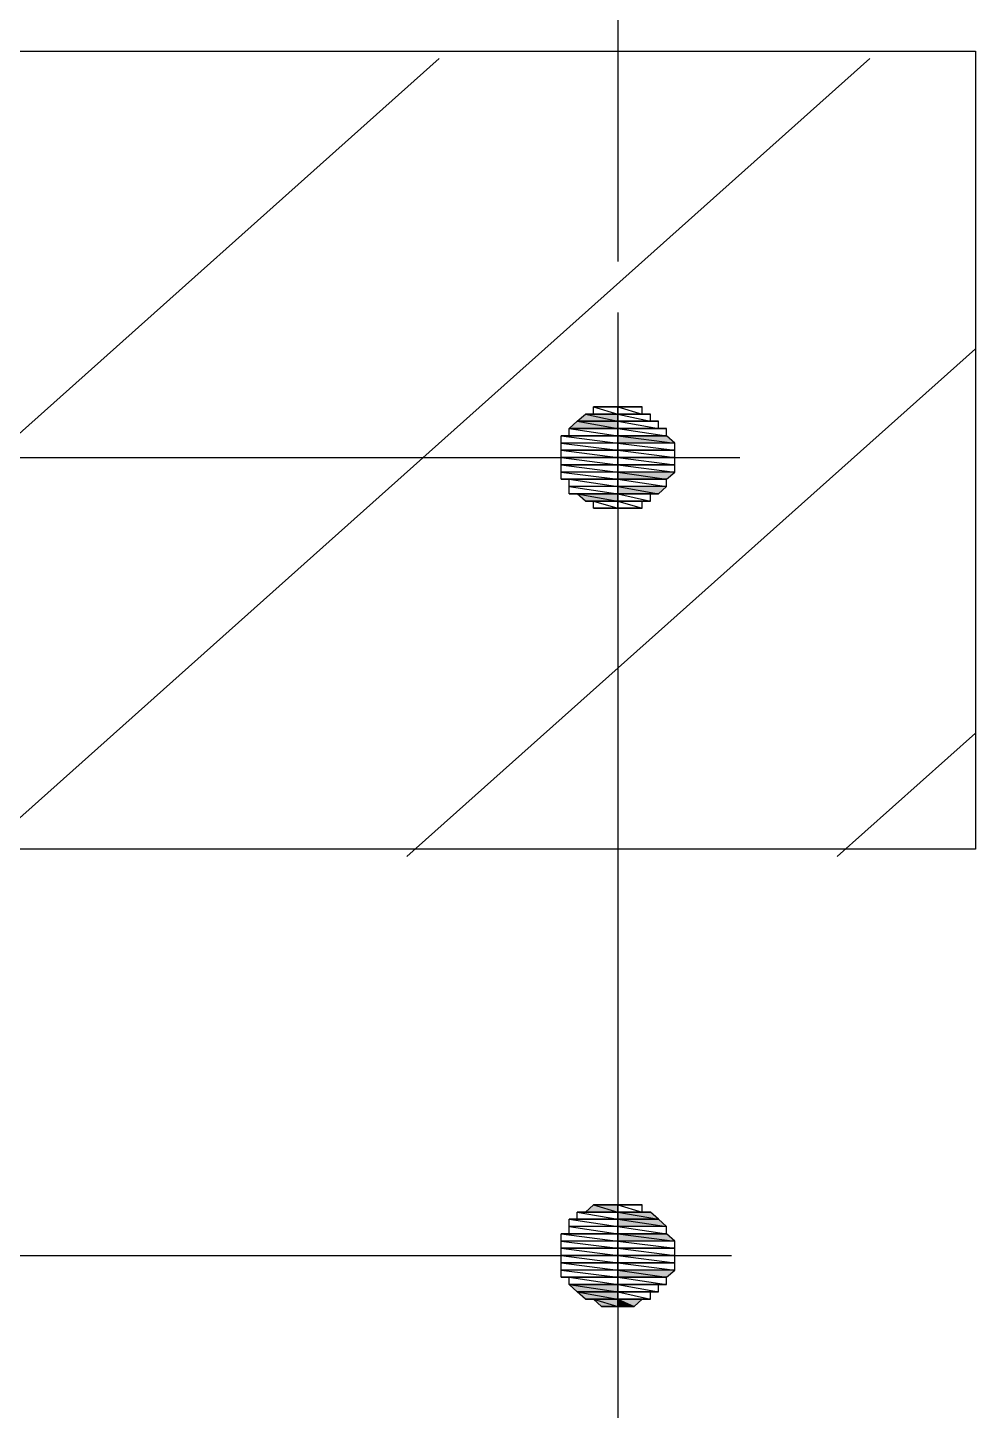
# Model space of a CAD drawing. Header units: millimetres. Extents: x 0 to 420, y 0 to 297.
# Drawn here: x 170.06 to 174.81, y 32.23 to 39.17 of the extents above; entities that cross this region are included whole.
import ezdxf

# ---------------------------------------------------------------- set-up
doc = ezdxf.new("R2010")
doc.units = ezdxf.units.MM

# ---------------------------------------------------------------- blocks, each defined once
blk = doc.blocks.new('0_TCM_4503_AIVD_AD_NOTE_BLOCK-43744247-2023')
at = {"linetype": 'Continuous'}
for points in [[(172.7759, 37.1554), (173.0204, 37.1554), (172.8167, 37.1917)], [(172.8167, 37.1917), (173.0204, 37.1917), (172.8574, 37.2281)], [(172.8167, 37.1917), (173.0204, 37.1554), (173.0204, 37.1917)], [(172.8574, 37.2281), (173.0204, 37.1917), (173.0204, 37.2281)], [(173.0204, 37.119), (173.3056, 37.0826), (173.2649, 37.119)], [(173.0204, 37.0826), (173.3056, 37.0826), (173.0204, 37.119)], [(173.0204, 36.937), (173.2649, 36.9006), (173.3056, 36.937)], [(173.0204, 36.9006), (173.2649, 36.9006), (173.0204, 36.937)], [(172.8167, 36.8279), (173.0204, 36.7915), (173.0204, 36.8279)], [(172.8574, 36.7915), (173.0204, 36.7915), (172.8167, 36.8279)], [(173.0204, 36.8642), (173.2242, 36.8279), (173.2649, 36.8642)], [(173.0204, 36.8279), (173.2242, 36.8279), (173.0204, 36.8642)], [(172.8982, 36.7915), (172.8574, 36.7915), (173.0204, 36.7915)], [(172.8574, 33.2253), (173.0204, 33.2253), (172.8982, 33.2617)], [(172.8982, 33.2617), (173.0204, 33.2253), (173.0204, 33.2617)], [(173.0204, 33.2253), (173.2242, 33.1889), (173.1834, 33.2253)], [(173.0204, 33.1889), (173.2242, 33.1889), (173.0204, 33.2253)], [(173.0204, 33.1889), (173.2649, 33.1526), (173.2242, 33.1889)], [(173.0204, 33.1526), (173.2649, 33.1526), (173.0204, 33.1889)], [(173.0204, 33.1162), (173.3056, 33.0798), (173.2649, 33.1162)], [(173.0204, 33.0798), (173.3056, 33.0798), (173.0204, 33.1162)], [(173.0204, 32.9342), (173.2649, 32.8978), (173.3056, 32.9342)], [(173.0204, 32.8978), (173.2649, 32.8978), (173.0204, 32.9342)], [(172.8167, 32.8251), (173.0204, 32.8251), (172.7759, 32.8614)], [(172.7759, 32.8614), (173.0204, 32.8251), (173.0204, 32.8614)], [(172.8167, 32.8251), (173.0204, 32.7887), (173.0204, 32.8251)], [(172.8574, 32.7887), (173.0204, 32.7887), (172.8167, 32.8251)], [(172.8982, 32.7887), (173.0204, 32.7523), (173.0204, 32.7887)], [(172.9389, 32.7523), (173.0204, 32.7523), (172.8982, 32.7887)], [(172.9389, 32.7523), (172.9797, 32.7523), (173.0204, 32.7523)], [(173.0204, 32.7887), (173.1019, 32.7523), (173.1427, 32.7887)], [(173.0204, 32.7523), (173.1019, 32.7523), (173.0204, 32.7887)]]:
    blk.add_hatch(color=7, dxfattribs=at).paths.add_polyline_path(points)
at = {"color": 7, "linetype": 'Continuous'}
for p, q in [((173.0204, 42.3198), (173.0204, 37.9923)), ((164.1786, 39.0476), (174.8132, 39.0476)), ((174.8132, 39.0476), (174.8132, 35.0448)), ((167.642, 35.0084), (172.124, 39.0112)), ((169.8015, 35.0084), (174.2835, 39.0112)), ((173.0204, 37.7376), (173.0204, 24.2736)), ((171.961, 35.0084), (174.8132, 37.5556)), ((173.0204, 37.2645), (172.8982, 37.2645)), ((172.8982, 37.2645), (172.9389, 37.2645)), ((173.0204, 37.2645), (172.8982, 37.2645)), ((172.8982, 37.2645), (173.0204, 37.2281)), ((172.8982, 37.2645), (173.0204, 37.2281)), ((172.8982, 37.2281), (172.8982, 37.2645)), ((173.0204, 37.2645), (172.9389, 37.2645)), ((172.9389, 37.2645), (172.9797, 37.2645)), ((173.0204, 37.2645), (172.9389, 37.2645)), ((172.9389, 37.2645), (173.0204, 37.2645)), ((173.0204, 37.2645), (172.9389, 37.2645)), ((172.9389, 37.2645), (173.0204, 37.2645)), ((172.9389, 37.2645), (173.0204, 37.2645)), ((172.9389, 37.2645), (173.0204, 37.2645)), ((173.0204, 37.2645), (172.9389, 37.2645)), ((172.9797, 37.2645), (173.0204, 37.2645)), ((173.0204, 37.2645), (172.9797, 37.2645)), ((172.9797, 37.2645), (173.0204, 37.2645)), ((172.9797, 37.2645), (173.0204, 37.2645)), ((173.0204, 37.2645), (172.9797, 37.2645)), ((173.0204, 37.2281), (173.0204, 37.2645)), ((173.0204, 37.2645), (173.0612, 37.2645)), ((173.0612, 37.2645), (173.0204, 37.2645)), ((173.0612, 37.2645), (173.0204, 37.2645)), ((173.0204, 37.2645), (173.0612, 37.2645)), ((173.0612, 37.2645), (173.0204, 37.2645)), ((173.0204, 37.2645), (173.0612, 37.2645)), ((173.1019, 37.2645), (173.0204, 37.2645)), ((173.0204, 37.2645), (173.1019, 37.2645)), ((173.1019, 37.2645), (173.0204, 37.2645)), ((173.0204, 37.2645), (173.0612, 37.2645)), ((173.1427, 37.2645), (173.0204, 37.2645)), ((173.0204, 37.2645), (173.1427, 37.2645)), ((173.1427, 37.2645), (173.0204, 37.2645)), ((173.0204, 37.2645), (173.1019, 37.2645)), ((173.1427, 37.2645), (173.0204, 37.2645)), ((173.0204, 37.2645), (173.1427, 37.2281)), ((173.0204, 37.2645), (173.1427, 37.2281)), ((173.0204, 37.2281), (173.0204, 37.2645)), ((173.0612, 37.2645), (173.1019, 37.2645)), ((173.1019, 37.2645), (173.1427, 37.2645)), ((173.1427, 37.2281), (173.1427, 37.2645)), ((172.7759, 37.1554), (172.8167, 37.1917)), ((172.8167, 37.1917), (172.8574, 37.2281)), ((173.0204, 37.1917), (172.8167, 37.1917)), ((173.0204, 37.1917), (172.8167, 37.1917)), ((172.8167, 37.1917), (173.0204, 37.1917)), ((172.8167, 37.1917), (173.0204, 37.1917)), ((173.0204, 37.1917), (172.8167, 37.1917)), ((173.0204, 37.1917), (172.8167, 37.1917)), ((172.8167, 37.1917), (173.0204, 37.1554)), ((172.8167, 37.1917), (173.0204, 37.1554)), ((172.8982, 37.2281), (172.8574, 37.2281)), ((172.8574, 37.2281), (173.0204, 37.2281)), ((173.0204, 37.2281), (172.8574, 37.2281)), ((172.8574, 37.2281), (173.0204, 37.1917)), ((172.8574, 37.2281), (173.0204, 37.1917)), ((173.0204, 37.2281), (172.8982, 37.2281)), ((173.0204, 37.2281), (172.8982, 37.2281)), ((172.8982, 37.2281), (173.0204, 37.2281)), ((173.0204, 37.2281), (172.8982, 37.2281)), ((173.0204, 37.1917), (173.0204, 37.2281)), ((173.1427, 37.2281), (173.0204, 37.2281)), ((173.1834, 37.2281), (173.0204, 37.2281)), ((173.0204, 37.2281), (173.1834, 37.2281)), ((173.1834, 37.2281), (173.0204, 37.2281)), ((173.0204, 37.2281), (173.1427, 37.2281)), ((173.1834, 37.2281), (173.0204, 37.2281)), ((173.0204, 37.2281), (173.1834, 37.1917)), ((173.0204, 37.2281), (173.1834, 37.1917)), ((173.0204, 37.1917), (173.0204, 37.2281)), ((173.0204, 37.1554), (173.0204, 37.1917)), ((173.1834, 37.1917), (173.0204, 37.1917)), ((173.2242, 37.1917), (173.0204, 37.1917)), ((173.0204, 37.1917), (173.2242, 37.1917)), ((173.2242, 37.1917), (173.0204, 37.1917)), ((173.0204, 37.1917), (173.1834, 37.1917)), ((173.2242, 37.1917), (173.0204, 37.1917)), ((173.0204, 37.1917), (173.2242, 37.1554)), ((173.0204, 37.1917), (173.2242, 37.1554)), ((173.0204, 37.1554), (173.0204, 37.1917)), ((173.1427, 37.2281), (173.1834, 37.2281)), ((173.1834, 37.1917), (173.1834, 37.2281)), ((173.1834, 37.1917), (173.2242, 37.1917)), ((173.2242, 37.1554), (173.2242, 37.1917)), ((172.7759, 37.119), (172.7352, 37.119)), ((172.7352, 37.119), (173.0204, 37.119)), ((173.0204, 37.119), (172.7352, 37.119)), ((172.7352, 37.119), (173.0204, 37.0826)), ((172.7352, 37.119), (173.0204, 37.0826)), ((172.7352, 37.0826), (172.7352, 37.119)), ((173.0204, 37.1554), (172.7759, 37.1554)), ((173.0204, 37.1554), (172.7759, 37.1554)), ((172.7759, 37.1554), (173.0204, 37.1554)), ((172.7759, 37.1554), (173.0204, 37.1554)), ((173.0204, 37.1554), (172.7759, 37.1554)), ((173.0204, 37.1554), (172.7759, 37.1554)), ((172.7759, 37.1554), (173.0204, 37.119)), ((172.7759, 37.1554), (173.0204, 37.119)), ((172.7759, 37.119), (172.7759, 37.1554)), ((173.0204, 37.119), (172.7759, 37.119)), ((173.0204, 37.119), (172.7759, 37.119)), ((172.7759, 37.119), (173.0204, 37.119)), ((173.0204, 37.119), (172.7759, 37.119)), ((173.0204, 37.119), (173.0204, 37.1554)), ((173.2242, 37.1554), (173.0204, 37.1554)), ((173.2649, 37.1554), (173.0204, 37.1554)), ((173.0204, 37.1554), (173.2649, 37.1554)), ((173.2649, 37.1554), (173.0204, 37.1554)), ((173.0204, 37.1554), (173.2242, 37.1554)), ((173.2649, 37.1554), (173.0204, 37.1554)), ((173.0204, 37.1554), (173.2649, 37.119)), ((173.0204, 37.1554), (173.2649, 37.119)), ((173.0204, 37.119), (173.0204, 37.1554)), ((173.0204, 37.0826), (173.0204, 37.119)), ((173.2649, 37.119), (173.0204, 37.119)), ((173.2649, 37.119), (173.0204, 37.119)), ((173.0204, 37.119), (173.2649, 37.119)), ((173.0204, 37.119), (173.2649, 37.119)), ((173.2649, 37.119), (173.0204, 37.119)), ((173.2649, 37.119), (173.0204, 37.119)), ((173.0204, 37.119), (173.3056, 37.0826)), ((173.0204, 37.119), (173.3056, 37.0826)), ((173.0204, 37.0826), (173.0204, 37.119)), ((173.2242, 37.1554), (173.2649, 37.1554)), ((173.2649, 37.119), (173.2649, 37.1554)), ((173.3056, 37.0826), (173.2649, 37.119)), ((173.0204, 37.0826), (172.7352, 37.0826)), ((173.0204, 37.0826), (172.7352, 37.0826)), ((172.7352, 37.0826), (173.0204, 37.0462)), ((172.7352, 37.0826), (173.0204, 37.0462)), ((172.7352, 37.0462), (172.7352, 37.0826)), ((173.0204, 37.0462), (172.7352, 37.0462)), ((173.0204, 37.0462), (172.7352, 37.0462)), ((172.7352, 37.0462), (173.0204, 37.0462)), ((172.7352, 37.0462), (173.0204, 37.0462)), ((173.0204, 37.0462), (172.7352, 37.0462)), ((173.0204, 37.0462), (172.7352, 37.0462)), ((172.7352, 37.0462), (173.0204, 37.0098)), ((172.7352, 37.0462), (173.0204, 37.0098)), ((172.7352, 37.0098), (172.7352, 37.0462)), ((173.0204, 37.0462), (173.0204, 37.0826)), ((173.3056, 37.0826), (173.0204, 37.0826)), ((173.3056, 37.0826), (173.0204, 37.0826)), ((173.0204, 37.0826), (173.3056, 37.0462)), ((173.0204, 37.0826), (173.3056, 37.0462)), ((173.0204, 37.0462), (173.0204, 37.0826)), ((173.0204, 37.0098), (173.0204, 37.0462)), ((173.3056, 37.0462), (173.0204, 37.0462)), ((173.3056, 37.0462), (173.0204, 37.0462)), ((173.0204, 37.0462), (173.3056, 37.0462)), ((173.0204, 37.0462), (173.3056, 37.0462)), ((173.3056, 37.0462), (173.0204, 37.0462)), ((173.3056, 37.0462), (173.0204, 37.0462)), ((173.0204, 37.0462), (173.3056, 37.0098)), ((173.0204, 37.0462), (173.3056, 37.0098)), ((173.0204, 37.0098), (173.0204, 37.0462)), ((173.3056, 37.0462), (173.3056, 37.0826)), ((173.3056, 37.0098), (173.3056, 37.0462)), ((165.3602, 37.0098), (173.6316, 37.0098)), ((173.0204, 37.0098), (172.7352, 37.0098)), ((173.0204, 37.0098), (172.7352, 37.0098)), ((172.7352, 37.0098), (173.0204, 36.9734)), ((172.7352, 37.0098), (173.0204, 36.9734)), ((172.7352, 36.9734), (172.7352, 37.0098)), ((173.0204, 36.9734), (172.7352, 36.9734)), ((173.0204, 36.9734), (172.7352, 36.9734)), ((172.7352, 36.9734), (173.0204, 36.9734)), ((172.7352, 36.9734), (173.0204, 36.9734)), ((173.0204, 36.9734), (172.7352, 36.9734)), ((173.0204, 36.9734), (172.7352, 36.9734)), ((172.7352, 36.9734), (173.0204, 36.937)), ((172.7352, 36.9734), (173.0204, 36.937)), ((172.7352, 36.937), (172.7352, 36.9734)), ((173.0204, 36.9734), (173.0204, 37.0098)), ((173.3056, 37.0098), (173.0204, 37.0098)), ((173.3056, 37.0098), (173.0204, 37.0098)), ((173.0204, 37.0098), (173.3056, 36.9734)), ((173.0204, 37.0098), (173.3056, 36.9734)), ((173.0204, 36.9734), (173.0204, 37.0098)), ((173.0204, 36.937), (173.0204, 36.9734)), ((173.3056, 36.9734), (173.0204, 36.9734)), ((173.3056, 36.9734), (173.0204, 36.9734)), ((173.0204, 36.9734), (173.3056, 36.9734)), ((173.0204, 36.9734), (173.3056, 36.9734)), ((173.3056, 36.9734), (173.0204, 36.9734)), ((173.3056, 36.9734), (173.0204, 36.9734)), ((173.0204, 36.9734), (173.3056, 36.937)), ((173.0204, 36.9734), (173.3056, 36.937)), ((173.0204, 36.937), (173.0204, 36.9734)), ((173.3056, 36.9734), (173.3056, 37.0098)), ((173.3056, 36.937), (173.3056, 36.9734)), ((173.0204, 36.937), (172.7352, 36.937)), ((173.0204, 36.937), (172.7352, 36.937)), ((172.7352, 36.937), (173.0204, 36.9006)), ((172.7352, 36.937), (173.0204, 36.9006)), ((172.7352, 36.9006), (172.7352, 36.937)), ((173.0204, 36.9006), (172.7352, 36.9006)), ((173.0204, 36.9006), (172.7352, 36.9006)), ((172.7352, 36.9006), (172.7759, 36.9006)), ((172.7352, 36.9006), (173.0204, 36.9006)), ((173.0204, 36.9006), (172.7352, 36.9006)), ((172.7759, 36.9006), (173.0204, 36.9006)), ((173.0204, 36.9006), (172.7759, 36.9006)), ((172.7759, 36.9006), (173.0204, 36.8642)), ((172.7759, 36.9006), (173.0204, 36.8642)), ((172.7759, 36.8642), (172.7759, 36.9006)), ((173.0204, 36.9006), (173.0204, 36.937)), ((173.3056, 36.937), (173.0204, 36.937)), ((173.3056, 36.937), (173.0204, 36.937)), ((173.0204, 36.937), (173.2649, 36.9006)), ((173.0204, 36.937), (173.2649, 36.9006)), ((173.0204, 36.9006), (173.0204, 36.937)), ((173.0204, 36.8642), (173.0204, 36.9006)), ((173.2649, 36.9006), (173.0204, 36.9006)), ((173.2649, 36.9006), (173.0204, 36.9006)), ((173.0204, 36.9006), (173.2649, 36.9006)), ((173.0204, 36.9006), (173.2649, 36.9006)), ((173.2649, 36.9006), (173.0204, 36.9006)), ((173.2649, 36.9006), (173.0204, 36.9006)), ((173.0204, 36.9006), (173.2649, 36.8642)), ((173.0204, 36.9006), (173.2649, 36.8642)), ((173.0204, 36.8642), (173.0204, 36.9006)), ((173.2649, 36.9006), (173.3056, 36.937)), ((173.2649, 36.8642), (173.2649, 36.9006)), ((173.0204, 36.8642), (172.7759, 36.8642)), ((173.0204, 36.8642), (172.7759, 36.8642)), ((172.7759, 36.8642), (173.0204, 36.8279)), ((172.7759, 36.8642), (173.0204, 36.8279)), ((172.7759, 36.8279), (172.7759, 36.8642)), ((173.0204, 36.8279), (172.7759, 36.8279)), ((173.0204, 36.8279), (172.7759, 36.8279)), ((172.7759, 36.8279), (172.8167, 36.8279)), ((172.7759, 36.8279), (173.0204, 36.8279)), ((173.0204, 36.8279), (172.7759, 36.8279)), ((172.8167, 36.8279), (173.0204, 36.8279)), ((173.0204, 36.8279), (172.8167, 36.8279)), ((172.8167, 36.8279), (173.0204, 36.8279)), ((173.0204, 36.8279), (172.8167, 36.8279)), ((172.8167, 36.8279), (173.0204, 36.8279)), ((173.0204, 36.8279), (172.8167, 36.8279)), ((172.8167, 36.8279), (173.0204, 36.7915)), ((172.8167, 36.8279), (173.0204, 36.7915)), ((172.8574, 36.7915), (172.8167, 36.8279)), ((173.0204, 36.8279), (173.0204, 36.8642)), ((173.2649, 36.8642), (173.0204, 36.8642)), ((173.2649, 36.8642), (173.0204, 36.8642)), ((173.0204, 36.8642), (173.2242, 36.8279)), ((173.0204, 36.8642), (173.2242, 36.8279)), ((173.0204, 36.8279), (173.0204, 36.8642)), ((173.0204, 36.7915), (173.0204, 36.8279)), ((173.2242, 36.8279), (173.0204, 36.8279)), ((173.2242, 36.8279), (173.0204, 36.8279)), ((173.0204, 36.8279), (173.2242, 36.8279)), ((173.0204, 36.8279), (173.2242, 36.8279)), ((173.2242, 36.8279), (173.0204, 36.8279)), ((173.1834, 36.8279), (173.0204, 36.8279)), ((173.0204, 36.8279), (173.1834, 36.8279)), ((173.1834, 36.8279), (173.0204, 36.8279)), ((173.0204, 36.8279), (173.2242, 36.8279)), ((173.1834, 36.8279), (173.0204, 36.8279)), ((173.0204, 36.8279), (173.1834, 36.7915)), ((173.0204, 36.8279), (173.1834, 36.7915)), ((173.0204, 36.7915), (173.0204, 36.8279)), ((173.2242, 36.8279), (173.1834, 36.8279)), ((173.1834, 36.7915), (173.1834, 36.8279)), ((173.2242, 36.8279), (173.2649, 36.8642)), ((173.0204, 36.7915), (172.8574, 36.7915)), ((173.0204, 36.7915), (172.8574, 36.7915)), ((172.8574, 36.7915), (172.8982, 36.7915)), ((172.8574, 36.7915), (173.0204, 36.7915)), ((173.0204, 36.7915), (172.8574, 36.7915)), ((172.8982, 36.7915), (173.0204, 36.7915)), ((173.0204, 36.7915), (172.8982, 36.7915)), ((172.8982, 36.7915), (173.0204, 36.7551)), ((172.8982, 36.7915), (173.0204, 36.7551)), ((172.8982, 36.7551), (172.8982, 36.7915)), ((173.0204, 36.7551), (173.0204, 36.7915)), ((173.1834, 36.7915), (173.0204, 36.7915)), ((173.1427, 36.7915), (173.0204, 36.7915)), ((173.0204, 36.7915), (173.1427, 36.7915)), ((173.1427, 36.7915), (173.0204, 36.7915)), ((173.0204, 36.7915), (173.1834, 36.7915)), ((173.1427, 36.7915), (173.0204, 36.7915)), ((173.0204, 36.7915), (173.1427, 36.7551)), ((173.0204, 36.7915), (173.1427, 36.7551)), ((173.0204, 36.7551), (173.0204, 36.7915)), ((173.1834, 36.7915), (173.1427, 36.7915)), ((173.1427, 36.7551), (173.1427, 36.7915)), ((173.0204, 36.7551), (172.8982, 36.7551)), ((173.0204, 36.7551), (172.8982, 36.7551)), ((172.8982, 36.7551), (172.9389, 36.7551)), ((172.8982, 36.7551), (173.0204, 36.7551)), ((173.0204, 36.7551), (172.8982, 36.7551)), ((172.9389, 36.7551), (173.0204, 36.7551)), ((173.0204, 36.7551), (172.9389, 36.7551)), ((172.9389, 36.7551), (173.0204, 36.7551)), ((173.0204, 36.7551), (172.9389, 36.7551)), ((172.9389, 36.7551), (173.0204, 36.7551)), ((172.9389, 36.7551), (173.0204, 36.7551)), ((173.0204, 36.7551), (172.9389, 36.7551)), ((172.9797, 36.7551), (172.9389, 36.7551)), ((172.9389, 36.7551), (173.0204, 36.7551)), ((173.0204, 36.7551), (172.9797, 36.7551)), ((172.9797, 36.7551), (173.0204, 36.7551)), ((173.0204, 36.7551), (172.9797, 36.7551)), ((173.1427, 36.7551), (173.0204, 36.7551)), ((173.1019, 36.7551), (173.0204, 36.7551)), ((173.0204, 36.7551), (173.1019, 36.7551)), ((173.1019, 36.7551), (173.0204, 36.7551)), ((173.0204, 36.7551), (173.1427, 36.7551)), ((173.0612, 36.7551), (173.0204, 36.7551)), ((173.0204, 36.7551), (173.0612, 36.7551)), ((173.0612, 36.7551), (173.0204, 36.7551)), ((173.0204, 36.7551), (173.0612, 36.7551)), ((173.0204, 36.7551), (173.0612, 36.7551)), ((173.0612, 36.7551), (173.0204, 36.7551)), ((173.0612, 36.7551), (173.0204, 36.7551)), ((173.0204, 36.7551), (173.0612, 36.7551)), ((173.0612, 36.7551), (173.0204, 36.7551)), ((173.0204, 36.7551), (173.1019, 36.7551)), ((173.1019, 36.7551), (173.0612, 36.7551)), ((173.1427, 36.7551), (173.1019, 36.7551)), ((174.1206, 35.0084), (174.8132, 35.627)), ((174.8132, 35.0448), (164.1786, 35.0448)), ((173.0204, 33.2253), (172.8167, 33.2253)), ((172.8167, 33.2253), (173.0204, 33.1889)), ((172.8167, 33.2253), (173.0204, 33.1889)), ((172.8167, 33.1889), (172.8167, 33.2253)), ((173.0204, 33.2253), (172.8167, 33.2253)), ((172.8167, 33.2253), (172.8574, 33.2253)), ((172.8574, 33.2253), (172.8982, 33.2617)), ((173.0204, 33.2253), (172.8574, 33.2253)), ((173.0204, 33.2253), (172.8574, 33.2253)), ((172.8574, 33.2253), (173.0204, 33.2253)), ((172.8574, 33.2253), (173.0204, 33.2253)), ((173.0204, 33.2253), (172.8574, 33.2253)), ((173.0204, 33.2253), (172.8574, 33.2253)), ((172.8574, 33.2253), (173.0204, 33.2253)), ((172.8574, 33.2253), (173.0204, 33.2253)), ((173.0204, 33.2617), (172.8982, 33.2617)), ((172.8982, 33.2617), (172.9389, 33.2617)), ((173.0204, 33.2617), (172.8982, 33.2617)), ((172.8982, 33.2617), (173.0204, 33.2253)), ((172.8982, 33.2617), (173.0204, 33.2253)), ((173.0204, 33.2617), (172.9389, 33.2617)), ((172.9389, 33.2617), (172.9797, 33.2617)), ((173.0204, 33.2617), (172.9389, 33.2617)), ((172.9389, 33.2617), (173.0204, 33.2617)), ((173.0204, 33.2617), (172.9389, 33.2617)), ((172.9389, 33.2617), (173.0204, 33.2617)), ((172.9389, 33.2617), (173.0204, 33.2617)), ((172.9389, 33.2617), (173.0204, 33.2617)), ((173.0204, 33.2617), (172.9389, 33.2617)), ((172.9797, 33.2617), (173.0204, 33.2617)), ((173.0204, 33.2617), (172.9797, 33.2617)), ((172.9797, 33.2617), (173.0204, 33.2617)), ((172.9797, 33.2617), (173.0204, 33.2617)), ((173.0204, 33.2617), (172.9797, 33.2617)), ((173.0204, 33.2617), (173.0612, 33.2617)), ((173.0612, 33.2617), (173.0204, 33.2617)), ((173.0612, 33.2617), (173.0204, 33.2617)), ((173.0204, 33.2617), (173.0612, 33.2617)), ((173.0612, 33.2617), (173.0204, 33.2617)), ((173.0204, 33.2617), (173.0612, 33.2617)), ((173.1019, 33.2617), (173.0204, 33.2617)), ((173.0204, 33.2617), (173.1019, 33.2617)), ((173.1019, 33.2617), (173.0204, 33.2617)), ((173.0204, 33.2617), (173.0612, 33.2617)), ((173.1427, 33.2617), (173.0204, 33.2617)), ((173.0204, 33.2617), (173.1427, 33.2617)), ((173.1427, 33.2617), (173.0204, 33.2617)), ((173.0204, 33.2617), (173.1019, 33.2617)), ((173.1427, 33.2617), (173.0204, 33.2617)), ((173.0204, 33.2617), (173.1427, 33.2253)), ((173.0204, 33.2617), (173.1427, 33.2253)), ((173.0204, 33.2253), (173.0204, 33.2617)), ((173.0204, 33.2253), (173.0204, 33.2617)), ((173.1427, 33.2253), (173.0204, 33.2253)), ((173.1834, 33.2253), (173.0204, 33.2253)), ((173.0204, 33.2253), (173.1834, 33.2253)), ((173.0204, 33.2253), (173.1834, 33.2253)), ((173.1834, 33.2253), (173.0204, 33.2253)), ((173.1834, 33.2253), (173.0204, 33.2253)), ((173.0204, 33.2253), (173.1834, 33.2253)), ((173.1834, 33.2253), (173.0204, 33.2253)), ((173.0204, 33.2253), (173.1427, 33.2253)), ((173.1834, 33.2253), (173.0204, 33.2253)), ((173.0204, 33.2253), (173.2242, 33.1889)), ((173.0204, 33.2253), (173.2242, 33.1889)), ((173.0204, 33.1889), (173.0204, 33.2253)), ((173.0204, 33.1889), (173.0204, 33.2253)), ((173.0612, 33.2617), (173.1019, 33.2617)), ((173.1019, 33.2617), (173.1427, 33.2617)), ((173.1427, 33.2253), (173.1427, 33.2617)), ((173.1427, 33.2253), (173.1834, 33.2253)), ((173.2242, 33.1889), (173.1834, 33.2253)), ((172.8167, 33.1889), (172.7759, 33.1889)), ((172.7759, 33.1889), (173.0204, 33.1889)), ((173.0204, 33.1889), (172.7759, 33.1889)), ((172.7759, 33.1889), (173.0204, 33.1526)), ((172.7759, 33.1889), (173.0204, 33.1526)), ((172.7759, 33.1526), (172.7759, 33.1889)), ((173.0204, 33.1526), (172.7759, 33.1526)), ((173.0204, 33.1526), (172.7759, 33.1526)), ((172.7759, 33.1526), (173.0204, 33.1162)), ((172.7759, 33.1526), (173.0204, 33.1162)), ((172.7759, 33.1162), (172.7759, 33.1526)), ((173.0204, 33.1889), (172.8167, 33.1889)), ((173.0204, 33.1889), (172.8167, 33.1889)), ((172.8167, 33.1889), (173.0204, 33.1889)), ((173.0204, 33.1889), (172.8167, 33.1889)), ((173.2242, 33.1889), (173.0204, 33.1889)), ((173.2242, 33.1889), (173.0204, 33.1889)), ((173.0204, 33.1889), (173.2242, 33.1889)), ((173.0204, 33.1889), (173.2242, 33.1889)), ((173.2242, 33.1889), (173.0204, 33.1889)), ((173.2242, 33.1889), (173.0204, 33.1889)), ((173.0204, 33.1889), (173.2649, 33.1526)), ((173.0204, 33.1889), (173.2649, 33.1526)), ((173.0204, 33.1526), (173.0204, 33.1889)), ((173.0204, 33.1526), (173.0204, 33.1889)), ((173.2649, 33.1526), (173.0204, 33.1526)), ((173.2649, 33.1526), (173.0204, 33.1526)), ((173.0204, 33.1526), (173.2649, 33.1162)), ((173.0204, 33.1526), (173.2649, 33.1162)), ((173.0204, 33.1162), (173.0204, 33.1526)), ((173.0204, 33.1162), (173.0204, 33.1526)), ((173.2649, 33.1526), (173.2242, 33.1889)), ((173.2649, 33.1162), (173.2649, 33.1526)), ((172.7759, 33.1162), (172.7352, 33.1162)), ((172.7352, 33.1162), (173.0204, 33.1162)), ((173.0204, 33.1162), (172.7352, 33.1162)), ((172.7352, 33.1162), (173.0204, 33.0798)), ((172.7352, 33.1162), (173.0204, 33.0798)), ((172.7352, 33.0798), (172.7352, 33.1162)), ((173.0204, 33.1162), (172.7759, 33.1162)), ((173.0204, 33.1162), (172.7759, 33.1162)), ((172.7759, 33.1162), (173.0204, 33.1162)), ((173.0204, 33.1162), (172.7759, 33.1162)), ((173.2649, 33.1162), (173.0204, 33.1162)), ((173.2649, 33.1162), (173.0204, 33.1162)), ((173.0204, 33.1162), (173.2649, 33.1162)), ((173.0204, 33.1162), (173.2649, 33.1162)), ((173.2649, 33.1162), (173.0204, 33.1162)), ((173.2649, 33.1162), (173.0204, 33.1162)), ((173.0204, 33.1162), (173.3056, 33.0798)), ((173.0204, 33.1162), (173.3056, 33.0798)), ((173.0204, 33.0798), (173.0204, 33.1162)), ((173.0204, 33.0798), (173.0204, 33.1162)), ((173.3056, 33.0798), (173.2649, 33.1162)), ((173.0204, 33.0798), (172.7352, 33.0798)), ((173.0204, 33.0798), (172.7352, 33.0798)), ((172.7352, 33.0798), (173.0204, 33.0434)), ((172.7352, 33.0798), (173.0204, 33.0434)), ((172.7352, 33.0434), (172.7352, 33.0798)), ((173.0204, 33.0434), (172.7352, 33.0434)), ((173.0204, 33.0434), (172.7352, 33.0434)), ((172.7352, 33.0434), (173.0204, 33.0434)), ((172.7352, 33.0434), (173.0204, 33.0434)), ((173.0204, 33.0434), (172.7352, 33.0434)), ((173.0204, 33.0434), (172.7352, 33.0434)), ((172.7352, 33.0434), (173.0204, 33.007)), ((172.7352, 33.0434), (173.0204, 33.007)), ((172.7352, 33.007), (172.7352, 33.0434)), ((173.3056, 33.0798), (173.0204, 33.0798)), ((173.3056, 33.0798), (173.0204, 33.0798)), ((173.0204, 33.0798), (173.3056, 33.0434)), ((173.0204, 33.0798), (173.3056, 33.0434)), ((173.0204, 33.0434), (173.0204, 33.0798)), ((173.0204, 33.0434), (173.0204, 33.0798)), ((173.3056, 33.0434), (173.0204, 33.0434)), ((173.3056, 33.0434), (173.0204, 33.0434)), ((173.0204, 33.0434), (173.3056, 33.0434)), ((173.0204, 33.0434), (173.3056, 33.0434)), ((173.3056, 33.0434), (173.0204, 33.0434)), ((173.3056, 33.0434), (173.0204, 33.0434)), ((173.0204, 33.0434), (173.3056, 33.007)), ((173.0204, 33.0434), (173.3056, 33.007)), ((173.0204, 33.007), (173.0204, 33.0434)), ((173.0204, 33.007), (173.0204, 33.0434)), ((173.3056, 33.0434), (173.3056, 33.0798)), ((173.3056, 33.007), (173.3056, 33.0434)), ((165.3602, 33.007), (173.5909, 33.007)), ((173.0204, 33.007), (172.7352, 33.007)), ((173.0204, 33.007), (172.7352, 33.007)), ((172.7352, 33.007), (173.0204, 32.9706)), ((172.7352, 33.007), (173.0204, 32.9706)), ((172.7352, 32.9706), (172.7352, 33.007)), ((173.0204, 32.9706), (172.7352, 32.9706)), ((173.0204, 32.9706), (172.7352, 32.9706)), ((172.7352, 32.9706), (173.0204, 32.9706)), ((172.7352, 32.9706), (173.0204, 32.9706)), ((173.0204, 32.9706), (172.7352, 32.9706)), ((173.0204, 32.9706), (172.7352, 32.9706)), ((172.7352, 32.9706), (173.0204, 32.9342)), ((172.7352, 32.9706), (173.0204, 32.9342)), ((172.7352, 32.9342), (172.7352, 32.9706)), ((173.3056, 33.007), (173.0204, 33.007)), ((173.3056, 33.007), (173.0204, 33.007)), ((173.0204, 33.007), (173.3056, 32.9706)), ((173.0204, 33.007), (173.3056, 32.9706)), ((173.0204, 32.9706), (173.0204, 33.007)), ((173.0204, 32.9706), (173.0204, 33.007)), ((173.3056, 32.9706), (173.0204, 32.9706)), ((173.3056, 32.9706), (173.0204, 32.9706)), ((173.0204, 32.9706), (173.3056, 32.9706)), ((173.0204, 32.9706), (173.3056, 32.9706)), ((173.3056, 32.9706), (173.0204, 32.9706)), ((173.3056, 32.9706), (173.0204, 32.9706)), ((173.0204, 32.9706), (173.3056, 32.9342)), ((173.0204, 32.9706), (173.3056, 32.9342)), ((173.0204, 32.9342), (173.0204, 32.9706)), ((173.0204, 32.9342), (173.0204, 32.9706)), ((173.3056, 32.9706), (173.3056, 33.007)), ((173.3056, 32.9342), (173.3056, 32.9706)), ((173.0204, 32.9342), (172.7352, 32.9342)), ((173.0204, 32.9342), (172.7352, 32.9342)), ((172.7352, 32.9342), (173.0204, 32.8978)), ((172.7352, 32.9342), (173.0204, 32.8978)), ((172.7352, 32.8978), (172.7352, 32.9342)), ((173.0204, 32.8978), (172.7352, 32.8978)), ((173.0204, 32.8978), (172.7352, 32.8978)), ((172.7352, 32.8978), (172.7759, 32.8978)), ((172.7352, 32.8978), (173.0204, 32.8978)), ((173.0204, 32.8978), (172.7352, 32.8978)), ((172.7759, 32.8978), (173.0204, 32.8978)), ((173.0204, 32.8978), (172.7759, 32.8978)), ((172.7759, 32.8978), (173.0204, 32.8614)), ((172.7759, 32.8978), (173.0204, 32.8614)), ((172.7759, 32.8614), (172.7759, 32.8978)), ((173.3056, 32.9342), (173.0204, 32.9342)), ((173.3056, 32.9342), (173.0204, 32.9342)), ((173.0204, 32.9342), (173.2649, 32.8978)), ((173.0204, 32.9342), (173.2649, 32.8978)), ((173.0204, 32.8978), (173.0204, 32.9342)), ((173.0204, 32.8978), (173.0204, 32.9342)), ((173.2649, 32.8978), (173.0204, 32.8978)), ((173.2649, 32.8978), (173.0204, 32.8978)), ((173.0204, 32.8978), (173.2649, 32.8978)), ((173.0204, 32.8978), (173.2649, 32.8978)), ((173.2649, 32.8978), (173.0204, 32.8978)), ((173.2649, 32.8978), (173.0204, 32.8978)), ((173.0204, 32.8978), (173.2649, 32.8614)), ((173.0204, 32.8978), (173.2649, 32.8614)), ((173.0204, 32.8614), (173.0204, 32.8978)), ((173.0204, 32.8614), (173.0204, 32.8978)), ((173.2649, 32.8978), (173.3056, 32.9342)), ((173.2649, 32.8614), (173.2649, 32.8978)), ((173.0204, 32.8614), (172.7759, 32.8614)), ((172.7759, 32.8614), (173.0204, 32.8251)), ((172.7759, 32.8614), (173.0204, 32.8251)), ((172.8167, 32.8251), (172.7759, 32.8614)), ((173.0204, 32.8614), (172.7759, 32.8614)), ((173.0204, 32.8614), (172.7759, 32.8614)), ((172.7759, 32.8614), (173.0204, 32.8614)), ((172.7759, 32.8614), (173.0204, 32.8614)), ((173.0204, 32.8614), (172.7759, 32.8614)), ((173.0204, 32.8251), (172.8167, 32.8251)), ((173.0204, 32.8251), (172.8167, 32.8251)), ((172.8167, 32.8251), (173.0204, 32.8251)), ((172.8167, 32.8251), (173.0204, 32.8251)), ((173.0204, 32.8251), (172.8167, 32.8251)), ((173.0204, 32.8251), (172.8167, 32.8251)), ((172.8167, 32.8251), (173.0204, 32.7887)), ((172.8167, 32.8251), (173.0204, 32.7887)), ((172.8574, 32.7887), (172.8167, 32.8251)), ((173.0204, 32.8251), (173.0204, 32.8614)), ((173.2649, 32.8614), (173.0204, 32.8614)), ((173.2242, 32.8614), (173.0204, 32.8614)), ((173.0204, 32.8614), (173.2242, 32.8614)), ((173.2242, 32.8614), (173.0204, 32.8614)), ((173.0204, 32.8614), (173.2649, 32.8614)), ((173.2242, 32.8614), (173.0204, 32.8614)), ((173.0204, 32.8614), (173.2242, 32.8251)), ((173.0204, 32.8614), (173.2242, 32.8251)), ((173.0204, 32.8251), (173.0204, 32.8614)), ((173.0204, 32.7887), (173.0204, 32.8251)), ((173.2242, 32.8251), (173.0204, 32.8251)), ((173.1834, 32.8251), (173.0204, 32.8251)), ((173.0204, 32.8251), (173.1834, 32.8251)), ((173.1834, 32.8251), (173.0204, 32.8251)), ((173.0204, 32.8251), (173.2242, 32.8251)), ((173.1834, 32.8251), (173.0204, 32.8251)), ((173.0204, 32.8251), (173.1834, 32.7887)), ((173.0204, 32.8251), (173.1834, 32.7887)), ((173.0204, 32.7887), (173.0204, 32.8251)), ((173.2242, 32.8251), (173.1834, 32.8251)), ((173.1834, 32.7887), (173.1834, 32.8251)), ((173.2649, 32.8614), (173.2242, 32.8614)), ((173.2242, 32.8251), (173.2242, 32.8614)), ((173.0204, 32.7887), (172.8574, 32.7887)), ((173.0204, 32.7887), (172.8574, 32.7887)), ((172.8574, 32.7887), (173.0204, 32.7887)), ((172.8574, 32.7887), (173.0204, 32.7887)), ((173.0204, 32.7887), (172.8574, 32.7887)), ((173.0204, 32.7887), (172.8574, 32.7887)), ((172.8574, 32.7887), (173.0204, 32.7887)), ((172.8574, 32.7887), (173.0204, 32.7887)), ((172.8982, 32.7887), (172.8574, 32.7887)), ((173.0204, 32.7887), (172.8982, 32.7887)), ((173.0204, 32.7887), (172.8982, 32.7887)), ((172.8982, 32.7887), (173.0204, 32.7523)), ((172.8982, 32.7887), (173.0204, 32.7523)), ((172.9389, 32.7523), (172.8982, 32.7887)), ((173.0204, 32.7523), (172.9389, 32.7523)), ((173.0204, 32.7523), (172.9389, 32.7523)), ((172.9389, 32.7523), (173.0204, 32.7523)), ((172.9389, 32.7523), (173.0204, 32.7523)), ((173.0204, 32.7523), (172.9389, 32.7523)), ((172.9797, 32.7523), (172.9389, 32.7523)), ((172.9389, 32.7523), (173.0204, 32.7523)), ((172.9389, 32.7523), (173.0204, 32.7523)), ((173.0204, 32.7523), (172.9389, 32.7523)), ((173.0204, 32.7523), (172.9797, 32.7523)), ((172.9797, 32.7523), (173.0204, 32.7523)), ((173.0204, 32.7523), (172.9797, 32.7523)), ((173.0204, 32.7523), (173.0204, 32.7887)), ((173.1834, 32.7887), (173.0204, 32.7887)), ((173.1427, 32.7887), (173.0204, 32.7887)), ((173.0204, 32.7887), (173.1427, 32.7887)), ((173.0204, 32.7887), (173.1427, 32.7887)), ((173.1427, 32.7887), (173.0204, 32.7887)), ((173.1427, 32.7887), (173.0204, 32.7887)), ((173.0204, 32.7887), (173.1427, 32.7887)), ((173.1427, 32.7887), (173.0204, 32.7887)), ((173.0204, 32.7887), (173.1834, 32.7887)), ((173.1427, 32.7887), (173.0204, 32.7887)), ((173.0204, 32.7887), (173.1019, 32.7523)), ((173.0204, 32.7887), (173.1019, 32.7523)), ((173.0204, 32.7523), (173.0204, 32.7887)), ((173.1019, 32.7523), (173.0204, 32.7523)), ((173.0612, 32.7523), (173.0204, 32.7523)), ((173.0204, 32.7523), (173.0612, 32.7523)), ((173.0612, 32.7523), (173.0204, 32.7523)), ((173.0204, 32.7523), (173.0612, 32.7523)), ((173.0204, 32.7523), (173.0612, 32.7523)), ((173.0612, 32.7523), (173.0204, 32.7523)), ((173.0612, 32.7523), (173.0204, 32.7523)), ((173.0204, 32.7523), (173.0612, 32.7523)), ((173.0612, 32.7523), (173.0204, 32.7523)), ((173.0204, 32.7523), (173.1019, 32.7523)), ((173.1019, 32.7523), (173.0612, 32.7523)), ((173.1019, 32.7523), (173.1427, 32.7887)), ((173.1834, 32.7887), (173.1427, 32.7887))]:
    blk.add_line(p, q, dxfattribs=at)

msp = doc.modelspace()

# ---------------------------------------------------------------- block references
msp.add_blockref('0_TCM_4503_AIVD_AD_NOTE_BLOCK-43744247-2023', (0, 0))

doc.saveas('drawing.dxf')
